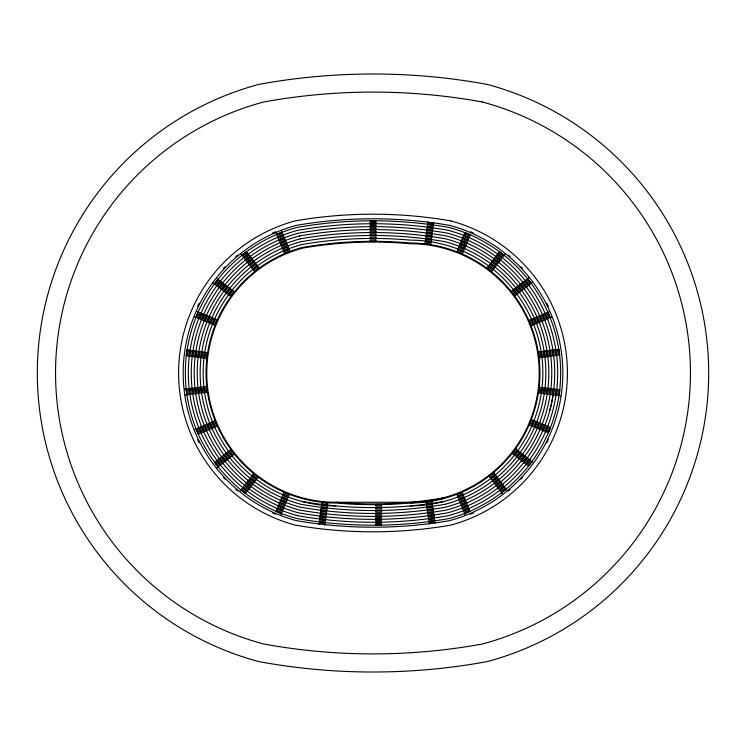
<?xml version="1.0" encoding="UTF-8"?>
<svg xmlns="http://www.w3.org/2000/svg" width="746" height="746" viewBox="0 0 746 746"><rect width="100%" height="100%" fill="white"/><g stroke="black" fill="none" stroke-linecap="round" stroke-linejoin="round"><path stroke-width="1.12" d="M559.882 389.72L559.155 395.585L560.619 395.772M427.85 221.721L427.654 223.194L433.519 223.949L433.706 222.485M318.99 524.363L319.185 522.899L325.051 523.683L324.846 525.147M186.146 355.73L186.948 349.874M280.925 515.104L281.475 513.733L276.001 511.514M548.422 432.876L550.651 427.402M505.145 254.032L504.249 255.207L499.559 251.616M239.96 491.148L240.865 489.982L245.527 493.61M528.429 466.25L532.075 461.606L533.241 462.511M216.881 467.928L218.046 467.024L214.41 462.371M246.441 251.57L241.769 255.197L240.865 254.022M528.839 277.745L527.674 278.65L531.273 283.331L532.448 282.426M549.42 311.707L548.058 312.276L550.362 317.721L551.723 317.143M194.519 429.388L195.881 428.819L198.166 434.265M469.98 511.392L464.497 513.593L465.047 514.964M184.588 389.16L186.052 388.974L186.798 394.839L185.325 395.016M370.044 221.03L375.956 221.03M336.064 502.272L409.936 502.272A129.272 129.272 0 0 0 539.209 373A129.272 129.272 0 0 0 409.936 243.728A411.484 411.484 0 0 0 302.606 248.129A129.272 129.272 0 0 0 336.064 502.272A411.484 411.484 0 0 0 443.394 497.871M375.574 524.96L381.476 525.016M464.907 232.519L470.372 234.766M196.692 311.408L198.054 311.977L195.797 317.432L194.436 316.873M216.648 278.333L217.823 279.228L214.242 283.918L213.067 283.023M507.112 490.439L506.226 489.255L501.508 492.808L502.394 493.983M281.307 230.71L281.885 232.071L276.44 234.375L275.871 233.013M435.095 523.328L434.89 521.864L429.034 522.704L429.248 524.168M558.95 349.147L559.761 354.993M548.357 439.702A153.648 153.648 0 0 1 546.818 442.798M522.545 477.543A153.648 153.648 0 0 1 520.969 479.202M510.189 489.441A153.648 153.648 0 0 1 508.436 490.924M473.505 512.884A153.648 153.648 0 0 1 470.334 514.283M470.334 231.717A153.648 153.648 0 0 1 473.505 233.116M508.436 255.076A153.648 153.648 0 0 1 510.189 256.559M520.969 266.798A153.648 153.648 0 0 1 522.545 268.457M546.818 303.202A153.648 153.648 0 0 1 548.357 306.298M409.983 503A130 130 0 0 0 539.936 373A130 130 0 0 0 409.983 243A412.407 412.407 0 0 0 302.419 247.42A130 130 0 0 0 336.017 503A412.407 412.407 0 0 0 443.581 498.58M335.821 505.881A132.881 132.881 0 0 1 326.655 505.555M322.048 505.145A132.881 132.881 0 0 1 301.673 244.641M431.981 504.044A132.881 132.881 0 0 0 542.398 362.062A132.881 132.881 0 0 0 410.179 240.119A416.082 416.082 0 0 0 301.654 244.567M426.255 504.883A132.881 132.881 0 0 1 410.179 505.881M275.666 514.283A153.648 153.648 0 0 1 272.495 512.884M237.564 490.924A153.648 153.648 0 0 1 235.811 489.441M225.031 479.202A153.648 153.648 0 0 1 223.455 477.543M199.182 442.798A153.648 153.648 0 0 1 197.643 439.702M197.643 306.298A153.648 153.648 0 0 1 199.182 303.202M223.455 268.457A153.648 153.648 0 0 1 225.031 266.798M235.811 256.559A153.648 153.648 0 0 1 237.564 255.076M272.495 233.116A153.648 153.648 0 0 1 275.666 231.717M444.346 501.433A416.082 416.082 0 0 1 301.654 501.433M549.793 410.477A144.789 144.789 0 0 0 447.413 233.144A430.778 430.778 0 0 0 298.587 233.144A144.789 144.789 0 0 0 298.587 512.856A430.778 430.778 0 0 0 447.413 512.856A144.789 144.789 0 0 0 553.075 394.755M375.592 522.041L375.583 523.524L381.495 523.571L381.504 522.097L375.592 522.041M375.62 519.085L375.611 520.568L381.514 520.615L381.532 519.141L375.62 519.085M375.648 516.167L375.63 517.649L381.542 517.696L381.551 516.223L375.648 516.167M375.676 513.257L375.658 514.731L381.57 514.777L381.579 513.304L375.676 513.257M375.695 510.339L375.686 511.812L381.598 511.868L381.607 510.385L375.695 510.339M375.723 507.383L375.714 508.856L381.616 508.912L381.635 507.429L375.723 507.383M375.751 504.464L375.732 505.937L381.644 505.993L381.654 504.51L375.751 504.464M539.544 387.193L538.817 393.058L540.281 393.235L541.009 387.37L539.544 387.193M542.435 387.547L541.708 393.412L543.172 393.599L543.909 387.733L542.435 387.547M545.373 387.92L544.645 393.776L546.109 393.963L546.837 388.097L545.373 387.92M548.263 388.274L547.536 394.14L549 394.326L549.737 388.461L548.263 388.274M551.163 388.638L550.436 394.503L551.9 394.681L552.627 388.815L551.163 388.638M554.054 389.002L553.327 394.858L554.791 395.044L555.528 389.179L554.054 389.002M556.992 389.365L556.264 395.231L557.728 395.408L558.456 389.543L556.992 389.365M425.211 242.049L425.015 243.522L430.88 244.278L431.067 242.814L425.211 242.049M425.584 239.158L425.397 240.622L431.253 241.387L431.44 239.923L425.584 239.158M425.966 236.23L425.77 237.694L431.636 238.459L431.822 236.995L425.966 236.23M426.339 233.339L426.152 234.804L432.009 235.559L432.204 234.095L426.339 233.339M426.712 230.439L426.525 231.903L432.391 232.668L432.577 231.204L426.712 230.439M427.094 227.549L426.899 229.013L432.764 229.777L432.95 228.313L427.094 227.549M427.477 224.621L427.281 226.085L433.146 226.84L433.333 225.376L427.477 224.621M319.577 520.009L319.381 521.473L325.237 522.256L325.433 520.792L319.577 520.009M319.978 517.081L319.773 518.545L325.629 519.328L325.834 517.864L319.978 517.081M320.36 514.18L320.165 515.645L326.021 516.437L326.216 514.973L320.36 514.18M320.752 511.29L320.556 512.754L326.412 513.546L326.608 512.082L320.752 511.29M321.144 508.399L320.948 509.863L326.804 510.656L327 509.192L321.144 508.399M321.535 505.471L321.34 506.935L327.196 507.728L327.391 506.264L321.535 505.471M321.927 502.58L321.731 504.044L327.587 504.837L327.783 503.373L321.927 502.58M188.374 350.07L187.572 355.926L189.036 356.131L189.838 350.275L188.374 350.07M191.302 350.471L190.5 356.327L191.964 356.523L192.766 350.667L191.302 350.471M194.193 350.862L193.391 356.719L194.855 356.924L195.657 351.068L194.193 350.862M197.084 351.263L196.282 357.12L197.746 357.315L198.548 351.459L197.084 351.263M199.975 351.655L199.173 357.511L200.637 357.707L201.439 351.86L199.975 351.655M202.903 352.056L202.101 357.912L203.565 358.108L204.367 352.252L202.903 352.056M205.793 352.448L204.991 358.304L206.456 358.509L207.257 352.653L205.793 352.448M277.102 508.809L276.542 510.18L282.025 512.399L282.575 511.029L277.102 508.809M278.211 506.068L277.652 507.439L283.135 509.658L283.685 508.287L278.211 506.068M279.302 503.363L278.752 504.734L284.226 506.954L284.785 505.583L279.302 503.363M280.403 500.659L279.843 502.03L285.326 504.249L285.877 502.879L280.403 500.659M281.503 497.955L280.944 499.326L286.417 501.545L286.977 500.174L281.503 497.955M282.613 495.223L282.053 496.594L287.527 498.813L288.087 497.442L282.613 495.223M283.704 492.519L283.154 493.889L288.627 496.109L289.187 494.738L283.704 492.519M531.656 419.69L529.436 425.164L530.798 425.714L533.026 420.24L531.656 419.69M534.36 420.781L532.14 426.264L533.502 426.815L535.731 421.341L534.36 420.781M537.101 421.9L534.873 427.374L536.243 427.924L538.463 422.45L537.101 421.9M539.806 422.991L537.577 428.465L538.948 429.025L541.167 423.551L539.806 422.991M542.501 424.092L540.281 429.565L541.652 430.125L543.871 424.651L542.501 424.092M545.205 425.192L542.985 430.666L544.356 431.225L546.576 425.742L545.205 425.192M547.946 426.302L545.727 431.775L547.088 432.335L549.317 426.861L547.946 426.302M457.652 250.106L457.093 251.467L462.557 253.724L463.117 252.353L457.652 250.106M458.771 247.402L458.203 248.772L463.667 251.02L464.236 249.658L458.771 247.402M459.89 244.669L459.331 246.04L464.795 248.287L465.355 246.926L459.89 244.669M461.009 241.974L460.441 243.345L465.905 245.593L466.474 244.231L461.009 241.974M462.119 239.28L461.55 240.641L467.015 242.898L467.583 241.527L462.119 239.28M463.229 236.585L462.669 237.946L468.134 240.203L468.693 238.832L463.229 236.585M464.357 233.852L463.788 235.214L469.253 237.47L469.821 236.1L464.357 233.852M199.387 312.527L197.131 317.992L198.492 318.551L200.758 313.087L199.387 312.527M202.119 313.656L199.863 319.12L201.224 319.68L203.481 314.225L202.119 313.656M204.814 314.775L202.558 320.23L203.919 320.799L206.185 315.334L204.814 314.775M207.509 315.884L205.253 321.349L206.614 321.908L208.88 316.453L207.509 315.884M210.204 317.003L207.947 322.459L209.318 323.027L211.575 317.563L210.204 317.003M212.936 318.132L210.68 323.596L212.041 324.156L214.307 318.701L212.936 318.132M215.631 319.251L213.375 324.706L214.745 325.275L217.002 319.81L215.631 319.251M218.97 280.095L215.38 284.795L216.554 285.69L220.145 281L218.97 280.095M221.32 281.895L217.729 286.585L218.904 287.49L222.494 282.79L221.32 281.895M223.632 283.666L220.051 288.357L221.226 289.262L224.807 284.562L223.632 283.666M225.954 285.438L222.364 290.129L223.539 291.024L227.129 286.333L225.954 285.438M228.276 287.21L224.686 291.9L225.861 292.796L229.451 288.105L228.276 287.21M230.626 289L227.036 293.7L228.211 294.595L231.801 289.896L230.626 289M232.939 290.772L229.358 295.472L230.533 296.367L234.113 291.667L232.939 290.772M488.005 266.723L487.11 267.898L491.8 271.488L492.696 270.313L488.005 266.723M489.777 264.41L488.882 265.585L493.572 269.175L494.467 268L489.777 264.41M491.567 262.06L490.672 263.235L495.372 266.826L496.267 265.651L491.567 262.06M493.339 259.739L492.444 260.913L497.144 264.504L498.039 263.329L493.339 259.739M495.111 257.426L494.216 258.601L498.915 262.191L499.811 261.016L495.111 257.426M496.892 255.104L495.987 256.279L500.687 259.869L501.582 258.694L496.892 255.104M498.682 252.763L497.787 253.929L502.478 257.519L503.373 256.354L498.682 252.763M242.655 487.679L241.751 488.844L246.413 492.472L247.318 491.306L242.655 487.679M244.474 485.348L243.56 486.513L248.231 490.141L249.136 488.975L244.474 485.348M246.264 483.044L245.35 484.21L250.022 487.837L250.926 486.672L246.264 483.044M248.054 480.741L247.14 481.907L251.812 485.534L252.717 484.368L248.054 480.741M249.845 478.438L248.94 479.603L253.603 483.231L254.507 482.065L249.845 478.438M251.654 476.107L250.749 477.272L255.412 480.9L256.326 479.734L251.654 476.107M253.444 473.803L252.54 474.969L257.202 478.596L258.116 477.431L253.444 473.803M515.943 448.952L512.297 453.605L513.462 454.519L517.109 449.866L515.943 448.952M518.237 450.752L514.591 455.405L515.756 456.319L519.403 451.666L518.237 450.752M520.568 452.58L516.922 457.223L518.078 458.137L521.724 453.493L520.568 452.58M522.862 454.379L519.216 459.032L520.372 459.937L524.018 455.293L522.862 454.379M525.156 456.179L521.51 460.832L522.676 461.737L526.322 457.093L525.156 456.179M527.45 457.979L523.804 462.632L524.97 463.536L528.616 458.893L527.45 457.979M529.781 459.797L526.135 464.45L527.291 465.364L530.938 460.711L529.781 459.797M216.704 460.571L215.538 461.476L219.184 466.138L220.35 465.224L216.704 460.571M219.035 458.753L217.869 459.657L221.506 464.31L222.672 463.406L219.035 458.753M221.329 456.953L220.173 457.858L223.809 462.52L224.975 461.606L221.329 456.953M223.632 455.153L222.467 456.067L226.103 460.72L227.269 459.806L223.632 455.153M225.926 453.354L224.76 454.267L228.407 458.921L229.572 458.016L225.926 453.354M228.257 451.535L227.092 452.449L230.728 457.102L231.894 456.188L228.257 451.535M230.551 449.735L229.395 450.649L233.032 455.302L234.197 454.398L230.551 449.735M247.318 252.708L242.646 256.335L243.56 257.501L248.222 253.882L247.318 252.708M249.127 255.048L244.464 258.666L245.369 259.832L250.031 256.214L249.127 255.048M250.917 257.351L246.245 260.969L247.15 262.144L251.822 258.517L250.917 257.351M252.708 259.655L248.036 263.282L248.94 264.448L253.612 260.82L252.708 259.655M254.498 261.967L249.826 265.585L250.731 266.751L255.402 263.133L254.498 261.967M256.307 264.298L251.635 267.917L252.54 269.092L257.211 265.464L256.307 264.298M258.097 266.602L253.426 270.229L254.33 271.395L259.002 267.767L258.097 266.602M512.595 290.25L511.43 291.154L515.038 295.836L516.204 294.931L512.595 290.25M514.908 288.469L513.742 289.373L517.351 294.055L518.517 293.159L514.908 288.469M517.248 286.669L516.083 287.574L519.692 292.255L520.857 291.35L517.248 286.669M519.561 284.888L518.395 285.793L522.004 290.474L523.17 289.569L519.561 284.888M521.874 283.107L520.708 284.012L524.307 288.693L525.482 287.788L521.874 283.107M524.186 281.326L523.021 282.23L526.62 286.912L527.795 286.007L524.186 281.326M526.527 279.526L525.361 280.431L528.961 285.112L530.136 284.207L526.527 279.526M493.917 472.861L489.199 476.414L490.085 477.589L494.812 474.046L493.917 472.861M495.67 475.193L490.952 478.745L491.838 479.93L496.556 476.377L495.67 475.193M497.451 477.561L492.724 481.105L493.61 482.289L498.337 478.745L497.451 477.561M499.195 479.892L494.477 483.445L495.363 484.62L500.09 481.077L499.195 479.892M500.948 482.224L496.23 485.777L497.116 486.961L501.834 483.408L500.948 482.224M502.701 484.564L497.974 488.108L498.869 489.292L503.587 485.739L502.701 484.564M504.473 486.924L499.755 490.467L500.641 491.651L505.368 488.108L504.473 486.924M282.445 233.405L276.999 235.699L277.577 237.06L283.023 234.766L282.445 233.405M283.592 236.118L278.155 238.422L278.724 239.783L284.17 237.48L283.592 236.118M284.73 238.813L279.284 241.107L279.862 242.469L285.308 240.175L284.73 238.813M285.867 241.499L280.421 243.802L281 245.164L286.436 242.86L285.867 241.499M287.005 244.184L281.559 246.488L282.128 247.849L287.574 245.546L287.005 244.184M288.152 246.907L282.706 249.211L283.284 250.572L288.73 248.269L288.152 246.907M289.289 249.593L283.844 251.896L284.413 253.258L289.858 250.954L289.289 249.593M530.537 319.68L529.175 320.258L531.478 325.704L532.84 325.125L530.537 319.68M533.222 318.542L531.861 319.12L534.164 324.566L535.525 323.988L533.222 318.542M535.945 317.395L534.584 317.973L536.887 323.41L538.248 322.841L535.945 317.395M538.631 316.257L537.279 316.836L539.572 322.281L540.934 321.703L538.631 316.257M541.326 315.129L539.964 315.698L542.258 321.144L543.62 320.566L541.326 315.129M544.011 313.991L542.65 314.56L544.953 320.006L546.314 319.437L544.011 313.991M546.734 312.835L545.373 313.413L547.676 318.859L549.028 318.281L546.734 312.835M198.567 427.691L197.205 428.26L199.49 433.706L200.851 433.137L198.567 427.691M201.299 426.544L199.937 427.122L202.213 432.568L203.583 431.999L201.299 426.544M203.984 425.416L202.623 425.994L204.908 431.44L206.269 430.871L203.984 425.416M206.679 424.297L205.318 424.866L207.602 430.311L208.964 429.743L206.679 424.297M209.374 423.168L208.003 423.737L210.288 429.183L211.65 428.614L209.374 423.168M212.097 422.022L210.736 422.59L213.011 428.045L214.382 427.477L212.097 422.022M214.783 420.893L213.421 421.471L215.706 426.917L217.067 426.348L214.783 420.893M462.334 492.369L456.85 494.57L457.401 495.941L462.893 493.74L462.334 492.369M463.425 495.074L457.941 497.284L458.492 498.654L463.975 496.444L463.425 495.074M464.525 497.815L459.042 500.025L459.592 501.396L465.075 499.186L464.525 497.815M465.616 500.529L460.133 502.729L460.683 504.1L466.166 501.899L465.616 500.529M466.707 503.233L461.224 505.434L461.774 506.804L467.257 504.604L466.707 503.233M467.789 505.937L462.306 508.147L462.865 509.518L468.348 507.308L467.789 505.937M468.898 508.679L463.415 510.889L463.965 512.26L469.448 510.05L468.898 508.679M431.962 501.573L426.115 502.412L426.32 503.876L432.176 503.037L431.962 501.573M432.382 504.464L426.525 505.303L426.74 506.767L432.587 505.928L432.382 504.464M432.801 507.383L426.954 508.231L427.16 509.695L433.006 508.847L432.801 507.383M433.212 510.273L427.365 511.122L427.579 512.577L433.426 511.737L433.212 510.273M433.631 513.164L427.784 514.003L427.99 515.467L433.846 514.628L433.631 513.164M434.051 516.055L428.195 516.894L428.409 518.358L434.256 517.51L434.051 516.055M434.47 518.974L428.624 519.822L428.829 521.277L434.685 520.438L434.47 518.974M540.104 351.758L538.64 351.963L539.451 357.81L540.915 357.614L540.104 351.758M542.995 351.357L541.531 351.562L542.342 357.409L543.806 357.213L542.995 351.357M545.923 350.946L544.459 351.152L545.27 357.008L546.734 356.802L545.923 350.946M548.814 350.545L547.35 350.751L548.161 356.607L549.625 356.401L548.814 350.545M551.704 350.144L550.24 350.35L551.052 356.206L552.516 356.001L551.704 350.144M554.595 349.743L553.131 349.949L553.942 355.805L555.406 355.6L554.595 349.743M557.523 349.342L556.059 349.548L556.87 355.394L558.334 355.199L557.523 349.342M188.943 388.601L187.479 388.787L188.225 394.653L189.689 394.466L188.943 388.601M191.881 388.237L190.407 388.424L191.153 394.28L192.617 394.093L191.881 388.237M194.771 387.864L193.307 388.051L194.053 393.916L195.517 393.729L194.771 387.864M197.662 387.5L196.198 387.687L196.944 393.552L198.408 393.366L197.662 387.5M200.562 387.137L199.098 387.314L199.835 393.179L201.308 392.993L200.562 387.137M203.49 386.764L202.026 386.95L202.772 392.806L204.236 392.62L203.49 386.764M206.39 386.391L204.917 386.577L205.663 392.443L207.127 392.256L206.39 386.391M375.956 222.467L370.044 222.467L370.044 223.949L375.956 223.949L375.956 222.467M375.956 225.423L370.044 225.423L370.044 226.905L375.956 226.905L375.956 225.423M375.956 228.341L370.044 228.341L370.044 229.824L375.956 229.824L375.956 228.341M375.956 231.26L370.044 231.26L370.044 232.743L375.956 232.743L375.956 231.26M375.956 234.179L370.044 234.179L370.044 235.652L375.956 235.652L375.956 234.179M375.956 237.135L370.044 237.135L370.044 238.608L375.956 238.608L375.956 237.135M375.956 240.053L370.044 240.053L370.044 241.527L375.956 241.527L375.956 240.053M449.502 225.339A449.959 449.959 0 0 0 296.498 225.339A152.865 152.865 0 0 0 296.498 520.661A449.959 449.959 0 0 0 449.502 520.661A152.865 152.865 0 0 0 449.502 225.339M450.696 220.872A455.713 455.713 0 0 0 295.304 220.872A157.499 157.499 0 0 0 295.304 525.128A455.713 455.713 0 0 0 450.696 525.128A157.499 157.499 0 0 0 450.696 220.872M482.541 102.043A608.689 608.689 0 0 0 263.459 102.043A280.515 280.515 0 0 0 263.459 643.957A608.689 608.689 0 0 0 482.541 643.957A280.515 280.515 0 0 0 482.541 102.043M487.259 84.419A631.386 631.386 0 0 0 258.741 84.419A298.764 298.764 0 0 0 258.741 661.581A631.386 631.386 0 0 0 487.259 661.581A298.764 298.764 0 0 0 487.259 84.419M297.057 227.437A150.692 150.692 0 0 0 297.057 518.563A438.126 438.126 0 0 0 448.943 518.563A150.692 150.692 0 0 0 448.943 227.437A438.126 438.126 0 0 0 297.057 227.437M299.36 235.997A141.833 141.833 0 0 0 299.36 510.003A427.104 427.104 0 0 0 446.64 510.003A141.833 141.833 0 0 0 446.64 235.997A427.104 427.104 0 0 0 299.36 235.997M445.11 504.287A135.921 135.921 0 0 0 445.11 241.713A419.756 419.756 0 0 0 300.89 241.713A135.921 135.921 0 0 0 300.89 504.287A419.756 419.756 0 0 0 445.11 504.287M300.125 238.86A138.877 138.877 0 0 0 300.125 507.14A423.43 423.43 0 0 0 445.875 507.14A138.877 138.877 0 0 0 445.875 238.86A423.43 423.43 0 0 0 300.125 238.86M297.822 515.71A434.452 434.452 0 0 0 448.178 515.71A147.745 147.745 0 0 0 448.178 230.29A434.452 434.452 0 0 0 297.822 230.29A147.745 147.745 0 0 0 297.822 515.71"/></g></svg>
